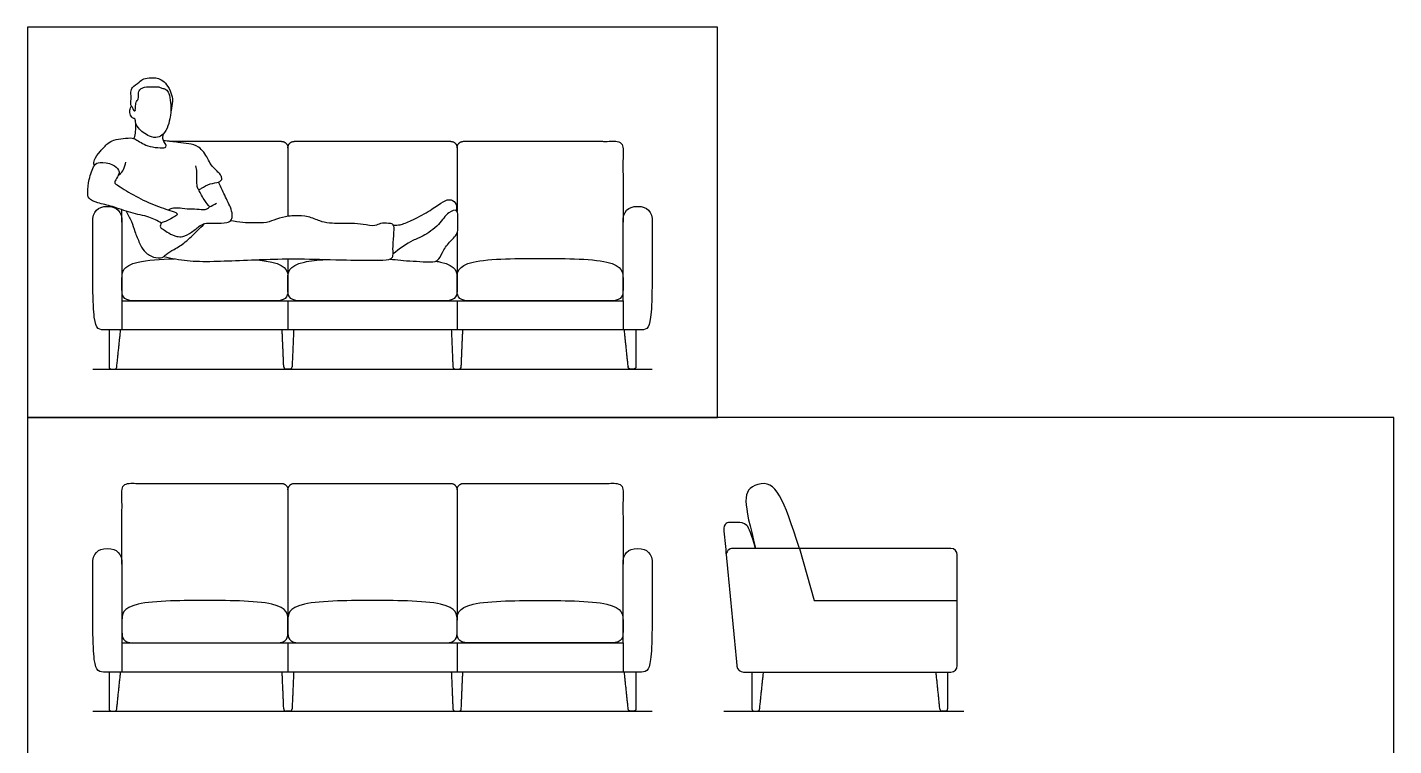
# Model space of a CAD drawing. Header units: metres. Extents: x 0 to 74.2, y -1.2 to 25.5.
# Drawn here: x 15.83 to 21.17, y 22.75 to 25.55 of the extents above; entities that cross this region are included whole.
import ezdxf

# ---------------------------------------------------------------- set-up
doc = ezdxf.new("R2010")
doc.units = ezdxf.units.M
doc.header["$MEASUREMENT"] = 0
for name, color, linetype, true_color in [('AG-DETAIL-DIAGRAM', 7, 'Continuous', 0xccff66), ('AG-DETAILS', 7, 'Continuous', 0x66ffff), ('AG-DIAGRAM', 7, 'Continuous', 0xfecc66), ('AG-FURNITURE', 7, 'Continuous', 0x66ccff), ('AG-PEOPLE', 7, 'Continuous', 0xfc6666), ('X-VPRT', 6, 'Continuous', 0xff00ff)]:
    doc.layers.add(name, color=color, linetype=linetype, true_color=true_color)

msp = doc.modelspace()

# ---------------------------------------------------------------- linework, layer by layer
at = {"layer": 'AG-DETAIL-DIAGRAM'}
msp.add_lwpolyline([(18.8467, 23.5152), (18.9039, 23.312), (19.4627, 23.312)], dxfattribs=at)
at = {"layer": 'AG-DETAILS'}
for p, q in [((16.2017, 24.4824), (16.2017, 24.3681)), ((18.1576, 24.4824), (18.1576, 24.3681)), ((16.2017, 23.1469), (16.2017, 23.0326)), ((18.1576, 23.1469), (18.1576, 23.0326))]:
    msp.add_line(p, q, dxfattribs=at)
for points in [[(16.8495, 24.4824), (16.8495, 24.3681)], [(17.5099, 24.4824), (17.5099, 24.3681)], [(16.8495, 23.1469), (16.8495, 23.0326)], [(17.5099, 23.1469), (17.5099, 23.0326)]]:
    msp.add_lwpolyline(points, dxfattribs=at)
at = {"layer": 'AG-DIAGRAM'}
for p, q in [((16.0875, 24.2157), (18.2719, 24.2157)), ((16.0875, 22.8802), (18.2719, 22.8802)), ((18.5513, 22.8802), (19.4881, 22.8802))]:
    msp.add_line(p, q, dxfattribs=at)
at = {"layer": 'AG-FURNITURE'}
for points in [[(16.8495, 25.0793), (16.8495, 24.8117)], [(17.5099, 25.0793), (17.5099, 24.8317)], [(17.5099, 24.7474), (17.5099, 24.5709)], [(16.8495, 24.6458), (16.8495, 24.5709)], [(16.8495, 23.7438), (16.8495, 23.2354)], [(17.5099, 23.7438), (17.5099, 23.2354)]]:
    msp.add_lwpolyline(points, dxfattribs=at)
for centre, radius, start, end in [((16.1597, 24.224), 0.00824, 180, 270), ((16.1731, 24.224), 0.00824, 270, 354.0571), ((16.8424, 24.2249, 0.2674), 0.00918, 182.4765, 270), ((16.8565, 24.2249, 0.2674), 0.00918, 270, 357.5235), ((17.5028, 24.2249, 0.2674), 0.00918, 182.4765, 270), ((17.5169, 24.2249, 0.2674), 0.00918, 270, 357.5235), ((18.586, 23.4898), 0.0254, 90, 185.5), ((19.4373, 23.4898), 0.0254, 0, 90), ((18.6276, 23.058), 0.0254, 185.5, 270), ((19.4373, 23.058), 0.0254, 270, 0), ((16.1597, 22.8885), 0.00824, 180, 270), ((16.1731, 22.8885), 0.00824, 270, 354.0571), ((16.8424, 22.8894, 0.2674), 0.00918, 182.4765, 270), ((16.8565, 22.8894, 0.2674), 0.00918, 270, 357.5235), ((17.5028, 22.8894, 0.2674), 0.00918, 182.4765, 270), ((17.5169, 22.8894, 0.2674), 0.00918, 270, 357.5235), ((18.6694, 22.8885), 0.00824, 180, 270), ((18.6828, 22.8885), 0.00824, 270, 354.0571), ((19.4029, 22.8885), 0.00824, 185.9429, 270), ((19.4163, 22.8885), 0.00824, 270, 0)]:
    msp.add_arc(centre, radius, start, end, dxfattribs=at)
for points, weights, knots in [([(16.3869, 25.1047), (16.465, 25.1047), (16.5383, 25.1047), (16.6843, 25.1047), (16.8241, 25.1047), (16.8495, 25.1047), (16.8495, 25.0793)], [1, 1, 1, 1, 1, 0.707106781187, 1], [-1.986635, -1.986635, -1.986635, -1.5059, -1.5059, -0.547566, -0.547566, -0.416667, -0.416667, -0.416667]), ([(16.8495, 25.0793), (16.8495, 25.1047), (16.8749, 25.1047), (17.0146, 25.1047), (17.1606, 25.1047), (17.3067, 25.1047), (17.4845, 25.1047), (17.5099, 25.1047), (17.5099, 25.0793)], [1, 0.707106781187, 1, 1, 1, 1, 1, 0.707106851018, 0.999999860338], [-0.416667, -0.416667, -0.416667, -0.285767, -0.285767, 0.672566, 0.672566, 1.6309, 1.6309, 1.761799, 1.761799, 1.761799]), ([(17.5099, 25.0793), (17.5099, 25.1047), (17.5353, 25.1047), (17.675, 25.1047), (17.821, 25.1047), (17.9671, 25.1047), (18.1322, 25.1047), (18.1576, 25.1047), (18.1576, 25.0793), (18.1576, 25.0308), (18.1576, 24.7891)], [1, 0.707106781187, 1, 1, 1, 1, 1, 0.707106781187, 1, 1, 1], [1.761799, 1.761799, 1.761799, 1.892699, 1.892699, 2.851032, 2.851032, 3.809366, 3.809366, 3.940265, 3.940265, 4.258665, 4.258665, 4.258665]), ([(18.2078, 24.3681), (18.2078, 24.296), (18.2078, 24.224), (18.2078, 24.2157), (18.1996, 24.2157), (18.1929, 24.2157), (18.1862, 24.2157), (18.1787, 24.2157), (18.178, 24.2231), (18.1704, 24.2956), (18.1629, 24.3681)], [1, 1, 1, 0.707106781187, 1, 1, 1, 0.742811050435, 1, 1, 1], [0.041667, 0.041667, 0.041667, 0.51462, 0.51462, 0.557105, 0.557105, 0.601049, 0.601049, 0.640728, 0.640728, 1.119053, 1.119053, 1.119053]), ([(16.2017, 23.4536), (16.2017, 23.6953), (16.2017, 23.7438), (16.2017, 23.7692), (16.2271, 23.7692), (16.3922, 23.7692), (16.5383, 23.7692), (16.6843, 23.7692), (16.8241, 23.7692), (16.8495, 23.7692), (16.8495, 23.7438)], [1, 1, 1, 0.707106781187, 1, 1, 1, 1, 1, 0.707106781187, 1], [-2.913532, -2.913532, -2.913532, -2.595133, -2.595133, -2.464233, -2.464233, -1.5059, -1.5059, -0.547566, -0.547566, -0.416667, -0.416667, -0.416667]), ([(16.8495, 23.7438), (16.8495, 23.7692), (16.8749, 23.7692), (17.0146, 23.7692), (17.1606, 23.7692), (17.3067, 23.7692), (17.4845, 23.7692), (17.5099, 23.7692), (17.5099, 23.7438)], [1, 0.707106781187, 1, 1, 1, 1, 1, 0.707106851018, 0.999999860338], [-0.416667, -0.416667, -0.416667, -0.285767, -0.285767, 0.672566, 0.672566, 1.6309, 1.6309, 1.761799, 1.761799, 1.761799]), ([(17.5099, 23.7438), (17.5099, 23.7692), (17.5353, 23.7692), (17.675, 23.7692), (17.821, 23.7692), (17.9671, 23.7692), (18.1322, 23.7692), (18.1576, 23.7692), (18.1576, 23.7438), (18.1576, 23.6953), (18.1576, 23.4536)], [1, 0.707106781187, 1, 1, 1, 1, 1, 0.707106781187, 1, 1, 1], [1.761799, 1.761799, 1.761799, 1.892699, 1.892699, 2.851032, 2.851032, 3.809366, 3.809366, 3.940265, 3.940265, 4.258665, 4.258665, 4.258665]), ([(18.2078, 23.0326), (18.2078, 22.9606), (18.2078, 22.8885), (18.2078, 22.8802), (18.1996, 22.8802), (18.1929, 22.8802), (18.1862, 22.8802), (18.1787, 22.8802), (18.178, 22.8876), (18.1704, 22.9601), (18.1629, 23.0326)], [1, 1, 1, 0.707106781187, 1, 1, 1, 0.742811050435, 1, 1, 1], [0.041667, 0.041667, 0.041667, 0.51462, 0.51462, 0.557105, 0.557105, 0.601049, 0.601049, 0.640728, 0.640728, 1.119053, 1.119053, 1.119053])]:
    msp.add_rational_spline(points, weights, degree=2, knots=knots, dxfattribs=at)
for points, knots in [([(16.8622, 24.3681), (17.9544, 24.3681), (18.0941, 24.3681), (18.2211, 24.3681), (18.2465, 24.3681), (18.2719, 24.3681), (18.2719, 24.566), (18.2719, 24.7891), (18.2719, 24.8302), (18.2528, 24.8507), (18.2147, 24.8507), (18.1766, 24.8507), (18.1576, 24.8302), (18.1576, 24.7891), (18.1576, 24.6869), (18.1576, 24.5846), (18.1576, 24.4824), (18.0433, 24.4824), (17.929, 24.4824), (16.8622, 24.4824), (16.4303, 24.4824), (16.316, 24.4824), (16.2017, 24.4824), (16.2017, 24.5846), (16.2017, 24.6869), (16.2017, 24.7891), (16.2017, 24.8302), (16.1827, 24.8507), (16.1446, 24.8507), (16.1065, 24.8507), (16.0874, 24.8302), (16.0874, 24.7891), (16.0874, 24.566), (16.0874, 24.3681), (16.1127, 24.3681), (16.1382, 24.3681), (16.2652, 24.3681), (16.4049, 24.3681), (16.8622, 24.3681)], [-3.270833, -3.270833, -3.270833, -3.270833, -1.895833, -1.895833, -1.895833, -1.142701, -0.389568, -0.389568, -0.389568, 0, 0, 0, 0.389568, 0.389568, 0.389568, 1.395833, 1.395833, 1.395833, 2.520833, 2.520833, 2.520833, 3.645833, 3.645833, 3.645833, 4.652099, 4.652099, 4.652099, 5.041667, 5.041667, 5.041667, 5.431235, 5.431235, 5.431235, 6.184367, 6.9375, 6.9375, 6.9375, 8.3125, 8.3125, 8.3125, 8.3125]), ([(16.7219, 24.6422), (16.7468, 24.6401), (16.8495, 24.6269), (16.8495, 24.5615), (16.8495, 24.5321), (16.8495, 24.4824), (16.804, 24.4824), (16.6205, 24.4824), (16.4307, 24.4824), (16.2471, 24.4824), (16.2017, 24.4824), (16.2017, 24.5321), (16.2017, 24.5615), (16.2017, 24.6347), (16.3528, 24.6447), (16.4065, 24.6462)], [0.326509, 0.326509, 0.326509, 0.326509, 0.453928, 0.907855, 1.361783, 1.815711, 1.815711, 1.815711, 3.684426, 3.684426, 3.684426, 4.138354, 4.592282, 5.046209, 5.297522, 5.297522, 5.297522, 5.297522]), ([(17.4271, 24.6367), (17.4337, 24.6356), (17.5099, 24.6214), (17.5099, 24.5615), (17.5099, 24.5321), (17.5099, 24.4824), (17.4644, 24.4824), (17.2746, 24.4824), (17.0847, 24.4824), (16.8949, 24.4824), (16.8495, 24.4824), (16.8495, 24.5321), (16.8495, 24.5615), (16.8495, 24.6287), (16.9652, 24.6413), (16.9975, 24.6434)], [0.413476, 0.413476, 0.413476, 0.413476, 0.453928, 0.907855, 1.361783, 1.815711, 1.815711, 1.815711, 3.684426, 3.684426, 3.684426, 4.138354, 4.592282, 5.046209, 5.201808, 5.201808, 5.201808, 5.201808]), ([(18.1122, 24.4824), (18.1576, 24.4824), (18.1576, 24.5321), (18.1576, 24.5615), (18.1576, 24.6475), (17.9072, 24.6475), (17.8337, 24.6475), (17.7603, 24.6475), (17.5099, 24.6475), (17.5099, 24.5615), (17.5099, 24.5321), (17.5099, 24.4824), (17.5553, 24.4824), (17.7388, 24.4824), (17.9287, 24.4824), (18.1122, 24.4824)], [-1.815711, -1.815711, -1.815711, -1.815711, -1.361783, -0.907855, -0.453928, 0, 0, 0, 0.453928, 0.907855, 1.361783, 1.815711, 1.815711, 1.815711, 3.684426, 3.684426, 3.684426, 3.684426]), ([(18.8467, 23.5152), (18.7841, 23.7076), (18.7549, 23.7864), (18.6841, 23.765), (18.6166, 23.7443), (18.6302, 23.6956), (18.6752, 23.5152)], [-1.051115, -1.051115, -1.051115, -1.051115, 0.092872, 0.092872, 0.092872, 1.100489, 1.100489, 1.100489, 1.100489]), ([(18.6752, 23.5152), (18.6582, 23.5711), (18.6441, 23.6168), (18.6015, 23.6168), (18.5869, 23.6168), (18.5483, 23.6168), (18.5516, 23.5825), (18.5546, 23.5508), (18.5577, 23.5191), (18.5607, 23.4874)], [0.0037478, 0.0037478, 0.0037478, 0.0037478, 0.1850645, 0.370129, 0.5551935, 0.740258, 0.740258, 0.740258, 0.9863857, 0.9863857, 0.9863857, 0.9863857]), ([(16.8622, 23.0326), (17.9544, 23.0326), (18.0941, 23.0326), (18.2211, 23.0326), (18.2465, 23.0326), (18.2719, 23.0326), (18.2719, 23.2306), (18.2719, 23.4536), (18.2719, 23.4947), (18.2528, 23.5152), (18.2147, 23.5152), (18.1766, 23.5152), (18.1576, 23.4947), (18.1576, 23.4536), (18.1576, 23.3514), (18.1576, 23.2492), (18.1576, 23.1469), (18.0433, 23.1469), (17.929, 23.1469), (16.8622, 23.1469), (16.4303, 23.1469), (16.316, 23.1469), (16.2017, 23.1469), (16.2017, 23.2492), (16.2017, 23.3514), (16.2017, 23.4536), (16.2017, 23.4947), (16.1827, 23.5152), (16.1446, 23.5152), (16.1065, 23.5152), (16.0874, 23.4947), (16.0874, 23.4536), (16.0874, 23.2306), (16.0874, 23.0326), (16.1127, 23.0326), (16.1382, 23.0326), (16.2652, 23.0326), (16.4049, 23.0326), (16.8622, 23.0326)], [-3.270833, -3.270833, -3.270833, -3.270833, -1.895833, -1.895833, -1.895833, -1.142701, -0.389568, -0.389568, -0.389568, 0, 0, 0, 0.389568, 0.389568, 0.389568, 1.395833, 1.395833, 1.395833, 2.520833, 2.520833, 2.520833, 3.645833, 3.645833, 3.645833, 4.652099, 4.652099, 4.652099, 5.041667, 5.041667, 5.041667, 5.431235, 5.431235, 5.431235, 6.184367, 6.9375, 6.9375, 6.9375, 8.3125, 8.3125, 8.3125, 8.3125]), ([(16.2471, 23.1469), (16.2017, 23.1469), (16.2017, 23.1966), (16.2017, 23.226), (16.2017, 23.312), (16.4522, 23.312), (16.5256, 23.312), (16.599, 23.312), (16.8495, 23.312), (16.8495, 23.226), (16.8495, 23.1966), (16.8495, 23.1469), (16.804, 23.1469), (16.6205, 23.1469), (16.4307, 23.1469), (16.2471, 23.1469)], [-1.815711, -1.815711, -1.815711, -1.815711, -1.361783, -0.907855, -0.453928, 0, 0, 0, 0.453928, 0.907855, 1.361783, 1.815711, 1.815711, 1.815711, 3.684426, 3.684426, 3.684426, 3.684426]), ([(16.8949, 23.1469), (16.8495, 23.1469), (16.8495, 23.1966), (16.8495, 23.226), (16.8495, 23.312), (17.1062, 23.312), (17.1796, 23.312), (17.2531, 23.312), (17.5099, 23.312), (17.5099, 23.226), (17.5099, 23.1966), (17.5099, 23.1469), (17.4644, 23.1469), (17.2746, 23.1469), (17.0847, 23.1469), (16.8949, 23.1469)], [-1.815711, -1.815711, -1.815711, -1.815711, -1.361783, -0.907855, -0.453928, 0, 0, 0, 0.453928, 0.907855, 1.361783, 1.815711, 1.815711, 1.815711, 3.684426, 3.684426, 3.684426, 3.684426]), ([(18.1122, 23.1469), (18.1576, 23.1469), (18.1576, 23.1966), (18.1576, 23.226), (18.1576, 23.312), (17.9072, 23.312), (17.8337, 23.312), (17.7603, 23.312), (17.5099, 23.312), (17.5099, 23.226), (17.5099, 23.1966), (17.5099, 23.1469), (17.5553, 23.1469), (17.7388, 23.1469), (17.9287, 23.1469), (18.1122, 23.1469)], [-1.815711, -1.815711, -1.815711, -1.815711, -1.361783, -0.907855, -0.453928, 0, 0, 0, 0.453928, 0.907855, 1.361783, 1.815711, 1.815711, 1.815711, 3.684426, 3.684426, 3.684426, 3.684426])]:
    msp.add_open_spline(points, degree=3, knots=knots, dxfattribs=at)
for points in [[(16.2017, 24.7891), (16.2017, 24.8144), (16.2017, 24.8375)], [(16.1515, 24.3681), (16.1515, 24.296), (16.1515, 24.224)], [(16.1813, 24.2231), (16.1888, 24.2956), (16.1964, 24.3681)], [(16.8332, 24.2245, 0.2674), (16.8301, 24.2963, 0.2674), (16.827, 24.3681, 0.2674)], [(16.8719, 24.3681, 0.2674), (16.8688, 24.2963, 0.2674), (16.8657, 24.2245, 0.2674)], [(17.4874, 24.3681, 0.2674), (17.4905, 24.2963, 0.2674), (17.4936, 24.2245, 0.2674)], [(17.5261, 24.2245, 0.2674), (17.5292, 24.2963, 0.2674), (17.5323, 24.3681, 0.2674)], [(16.1597, 24.2157), (16.1664, 24.2157), (16.1731, 24.2157)], [(16.8565, 24.2157, 0.2674), (16.8495, 24.2157, 0.2674), (16.8424, 24.2157, 0.2674)], [(17.5028, 24.2157, 0.2674), (17.5099, 24.2157, 0.2674), (17.5169, 24.2157, 0.2674)], [(18.5607, 23.4874), (18.5815, 23.2715), (18.6023, 23.0556)], [(19.4373, 23.5152), (19.0117, 23.5152), (18.586, 23.5152)], [(19.4627, 23.058), (19.4627, 23.2739), (19.4627, 23.4898)], [(16.1515, 23.0326), (16.1515, 22.9606), (16.1515, 22.8885)], [(16.1813, 22.8876), (16.1888, 22.9601), (16.1964, 23.0326)], [(16.8332, 22.889, 0.2674), (16.8301, 22.9608, 0.2674), (16.827, 23.0326, 0.2674)], [(16.8719, 23.0326, 0.2674), (16.8688, 22.9608, 0.2674), (16.8657, 22.889, 0.2674)], [(17.4874, 23.0326, 0.2674), (17.4905, 22.9608, 0.2674), (17.4936, 22.889, 0.2674)], [(17.5261, 22.889, 0.2674), (17.5292, 22.9608, 0.2674), (17.5323, 23.0326, 0.2674)], [(18.6276, 23.0326), (19.0324, 23.0326), (19.4373, 23.0326)], [(18.6611, 23.0326), (18.6611, 22.9606), (18.6611, 22.8885)], [(18.691, 22.8876), (18.6985, 22.9601), (18.7061, 23.0326)], [(19.3947, 22.8876), (19.3872, 22.9601), (19.3797, 23.0326)], [(19.4246, 23.0326), (19.4246, 22.9606), (19.4246, 22.8885)], [(16.1597, 22.8802), (16.1664, 22.8802), (16.1731, 22.8802)], [(16.8565, 22.8802, 0.2674), (16.8495, 22.8802, 0.2674), (16.8424, 22.8802, 0.2674)], [(17.5028, 22.8802, 0.2674), (17.5099, 22.8802, 0.2674), (17.5169, 22.8802, 0.2674)], [(18.6694, 22.8802), (18.6761, 22.8802), (18.6828, 22.8802)], [(19.4163, 22.8802), (19.4096, 22.8802), (19.4029, 22.8802)]]:
    msp.add_open_spline(points, degree=2, dxfattribs=at)
at = {"layer": 'AG-PEOPLE'}
for points, knots in [([(16.2537, 25.2259), (16.2512, 25.2171), (16.2456, 25.23), (16.2415, 25.2392), (16.2336, 25.2499), (16.2387, 25.2685), (16.2353, 25.2973), (16.2408, 25.3164), (16.2695, 25.3357), (16.2851, 25.3511), (16.315, 25.3524), (16.3332, 25.3544), (16.3569, 25.3459), (16.377, 25.3263), (16.395, 25.2943), (16.4005, 25.2631), (16.3959, 25.2373), (16.3925, 25.2203)], [0, 0, 0, 0, 0.215379, 0.431492, 0.638164, 0.902292, 1.230933, 1.497671, 1.849154, 2.139278, 2.462766, 2.72832, 3.024201, 3.348929, 3.715858, 4.067986, 4.413554, 4.413554, 4.413554, 4.413554]), ([(16.2537, 25.2259), (16.2539, 25.2304), (16.2549, 25.2391), (16.255, 25.2582), (16.2677, 25.2693), (16.2641, 25.2952), (16.273, 25.3092), (16.2902, 25.3181), (16.3228, 25.3177), (16.3452, 25.3186), (16.3569, 25.3118), (16.3751, 25.3093), (16.3865, 25.2915), (16.3919, 25.2566), (16.3935, 25.2203), (16.3894, 25.1998), (16.3833, 25.1644), (16.3648, 25.1312), (16.3409, 25.1182), (16.3069, 25.1206), (16.2632, 25.155), (16.2539, 25.1782), (16.2533, 25.1941), (16.2479, 25.1932), (16.2349, 25.202), (16.2306, 25.2224), (16.2327, 25.2321), (16.2387, 25.243)], [0, 0, 0, 0, 0.212882, 0.45741, 0.685573, 0.970053, 1.196652, 1.443953, 1.77754, 2.04946, 2.257833, 2.495174, 2.747817, 3.096613, 3.444605, 3.708936, 4.054001, 4.408653, 4.696923, 5.026651, 5.452543, 5.746608, 5.952369, 6.062349, 6.280011, 6.543951, 6.754165, 6.754165, 6.754165, 6.754165]), ([(16.0938, 25.0101), (16.0902, 25.0192), (16.0937, 25.036), (16.1162, 25.0661), (16.1449, 25.0972), (16.1696, 25.1117), (16.2064, 25.1148), (16.2417, 25.1203), (16.2603, 25.1101), (16.2821, 25.0954), (16.3102, 25.083), (16.3497, 25.0792), (16.368, 25.0791), (16.3777, 25.0878), (16.3684, 25.1), (16.3621, 25.1089), (16.3613, 25.1204), (16.3619, 25.1288), (16.3624, 25.1329)], [0, 0, 0, 0, 0.249467, 0.63942, 1.021645, 1.323526, 1.668588, 2.013528, 2.27441, 2.568708, 2.896774, 3.26569, 3.511139, 3.685233, 3.93901, 3.93901, 4.180944, 4.387577, 4.387577, 4.387577, 4.387577]), ([(16.2476, 25.116), (16.2545, 25.127), (16.255, 25.144), (16.2563, 25.164), (16.256, 25.1747)], [0, 0, 0, 0, 0.3272269, 0.736865, 0.736865, 0.736865, 0.736865]), ([(16.4883, 25.0085), (16.4903, 25.0008), (16.494, 24.9853), (16.4917, 24.9526), (16.4933, 24.9309), (16.4994, 24.9129), (16.5141, 24.9234), (16.5452, 24.9412), (16.5781, 24.943), (16.5934, 24.9542), (16.5902, 24.9682), (16.5802, 24.9824), (16.5468, 25.0112), (16.5384, 25.0387), (16.5041, 25.0882), (16.4618, 25.0956), (16.4211, 25.1008), (16.3829, 25.1053), (16.3637, 25.1072)], [0, 0, 0, 0, 0.276494, 0.597943, 0.871383, 1.080924, 1.284353, 1.6297, 1.957172, 2.180377, 2.37186, 2.609982, 2.975765, 3.289185, 3.712049, 4.073574, 4.437709, 4.862594, 4.862594, 4.862594, 4.862594]), ([(16.3556, 24.7854), (16.34, 24.7945), (16.3072, 24.812), (16.2357, 24.8238), (16.1657, 24.8517), (16.1099, 24.8627), (16.0687, 24.8794), (16.0671, 24.9071), (16.0719, 24.9582), (16.0862, 24.9958), (16.0938, 25.0101), (16.0993, 25.0187), (16.1128, 25.0241), (16.1652, 25.0186), (16.1898, 24.9944), (16.1922, 24.9766), (16.177, 24.9552), (16.1716, 24.9412), (16.1796, 24.9359), (16.2416, 24.897), (16.3105, 24.8614), (16.3883, 24.8346), (16.4114, 24.8275), (16.4193, 24.8207), (16.4133, 24.8136), (16.3721, 24.7898), (16.3543, 24.7893), (16.3484, 24.7671), (16.3651, 24.7617), (16.3833, 24.7452), (16.4151, 24.7321), (16.4403, 24.7308), (16.475, 24.7488), (16.506, 24.7768), (16.5311, 24.7873), (16.5635, 24.7843), (16.6108, 24.7851), (16.6306, 24.7963), (16.6336, 24.8204), (16.6257, 24.8483), (16.5984, 24.9019), (16.5856, 24.9308), (16.5788, 24.9458)], [-7.065814, -7.065814, -7.065814, -7.065814, -6.649874, -6.169684, -5.676205, -5.242388, -4.890564, -4.617191, -4.2145, -3.769666, -3.769666, -3.769666, -3.43006, -3.019274, -2.697552, -2.474685, -2.18436, -1.982262, -1.83567, -1.367946, -0.838636, -0.335868, 0, 0, 0.215837, 0.599533, 0.834584, 1.062182, 1.275689, 1.55905, 1.887599, 2.166005, 2.515262, 2.882801, 3.167623, 3.491423, 3.880609, 4.133806, 4.391604, 4.697265, 5.132757, 5.530345, 5.530345, 5.530345, 5.530345]), ([(16.1881, 24.9731), (16.201, 24.9808), (16.2086, 24.9956), (16.2151, 25.0137), (16.2169, 25.0237)], [0, 0, 0, 0, 0.3359367, 0.7447835, 0.7447835, 0.7447835, 0.7447835]), ([(16.5442, 24.8486), (16.5376, 24.8565), (16.5248, 24.8728), (16.5077, 24.9018), (16.5006, 24.917)], [0, 0, 0, 0, 0.3146597, 0.7158522, 0.7158522, 0.7158522, 0.7158522]), ([(16.3818, 24.8371), (16.3867, 24.84), (16.3978, 24.8451), (16.4205, 24.8462), (16.4567, 24.8403), (16.4932, 24.8419), (16.5269, 24.8348), (16.5434, 24.8493), (16.5617, 24.8585), (16.5705, 24.8638)], [0, 0, 0, 0, 0.234688, 0.500778, 0.842538, 1.192404, 1.510503, 1.765337, 2.079001, 2.079001, 2.079001, 2.079001]), ([(17.2617, 24.7776), (17.2703, 24.7772), (17.2889, 24.7774), (17.3332, 24.7948), (17.398, 24.8296), (17.4439, 24.8622), (17.4786, 24.8824), (17.5068, 24.8672), (17.5091, 24.8443), (17.5072, 24.8342)], [0, 0, 0, 0, 0.290658, 0.68158, 1.178758, 1.616632, 1.961564, 2.252021, 2.569888, 2.569888, 2.569888, 2.569888]), ([(16.2176, 24.8322), (16.2256, 24.819), (16.2405, 24.7904), (16.2512, 24.7526), (16.2699, 24.7073), (16.2857, 24.675), (16.3221, 24.6495), (16.3604, 24.648), (16.3737, 24.6646), (16.4076, 24.6838), (16.4503, 24.71), (16.4935, 24.753), (16.5147, 24.7741), (16.5237, 24.7835)], [0.035289, 0.035289, 0.035289, 0.035289, 0.406188, 0.775188, 1.172435, 1.515585, 1.891778, 2.227418, 2.478481, 2.828191, 3.240981, 3.697502, 4.030026, 4.030026, 4.030026, 4.030026]), ([(16.3647, 24.6548), (16.395, 24.6476), (16.4609, 24.6367), (16.5597, 24.6345), (16.7975, 24.6463), (16.9103, 24.6459), (17.0763, 24.6412), (17.1966, 24.6394), (17.2532, 24.6421), (17.2613, 24.6598), (17.2582, 24.6852), (17.2627, 24.7357), (17.2655, 24.7735), (17.258, 24.7832), (17.2415, 24.7842), (17.2097, 24.7867), (17.1899, 24.7712), (17.1407, 24.7817), (17.0986, 24.785), (17.0113, 24.7827), (16.9746, 24.7925), (16.9294, 24.8129), (16.8793, 24.8144), (16.8512, 24.8131), (16.8027, 24.802), (16.7677, 24.7847), (16.7144, 24.7866), (16.6771, 24.7859), (16.6406, 24.7921), (16.6254, 24.7949)], [0, 0, 0, 0, 0.553545, 1.137166, 2.010159, 2.643024, 3.37425, 4.018144, 4.416767, 4.63386, 4.917877, 5.337047, 5.6849, 5.858696, 6.085299, 6.403605, 6.681851, 7.067682, 7.460505, 7.987457, 8.346344, 8.744708, 9.144802, 9.452961, 9.8483, 10.212017, 10.618482, 10.991173, 11.351186, 11.351186, 11.351186, 11.351186]), ([(17.2481, 24.6451), (17.2622, 24.6434), (17.2892, 24.6399), (17.3875, 24.6339), (17.436, 24.6324), (17.4525, 24.6723), (17.4772, 24.7122), (17.5173, 24.742), (17.5107, 24.7945), (17.5161, 24.8434), (17.4701, 24.8269), (17.4421, 24.7771), (17.377, 24.7322), (17.3365, 24.7199), (17.2837, 24.685), (17.26, 24.6651)], [0, 0, 0, 0, 0.372959, 0.942395, 1.322674, 1.670855, 2.068561, 2.45384, 2.868666, 3.215343, 3.53499, 3.98067, 4.477347, 4.858963, 5.410296, 5.410296, 5.410296, 5.410296])]:
    msp.add_open_spline(points, degree=3, knots=knots, dxfattribs=at)
at = {"layer": 'X-VPRT'}
for points in [[(15.8322, 25.5498), (15.8322, 24.0258), (18.5271, 24.0258), (18.5271, 25.5498)], [(15.8322, 24.0258), (15.8322, 21.5874), (21.1662, 21.5874), (21.1662, 24.0258)]]:
    msp.add_lwpolyline(points, close=True, dxfattribs=at)

doc.saveas('drawing.dxf')
